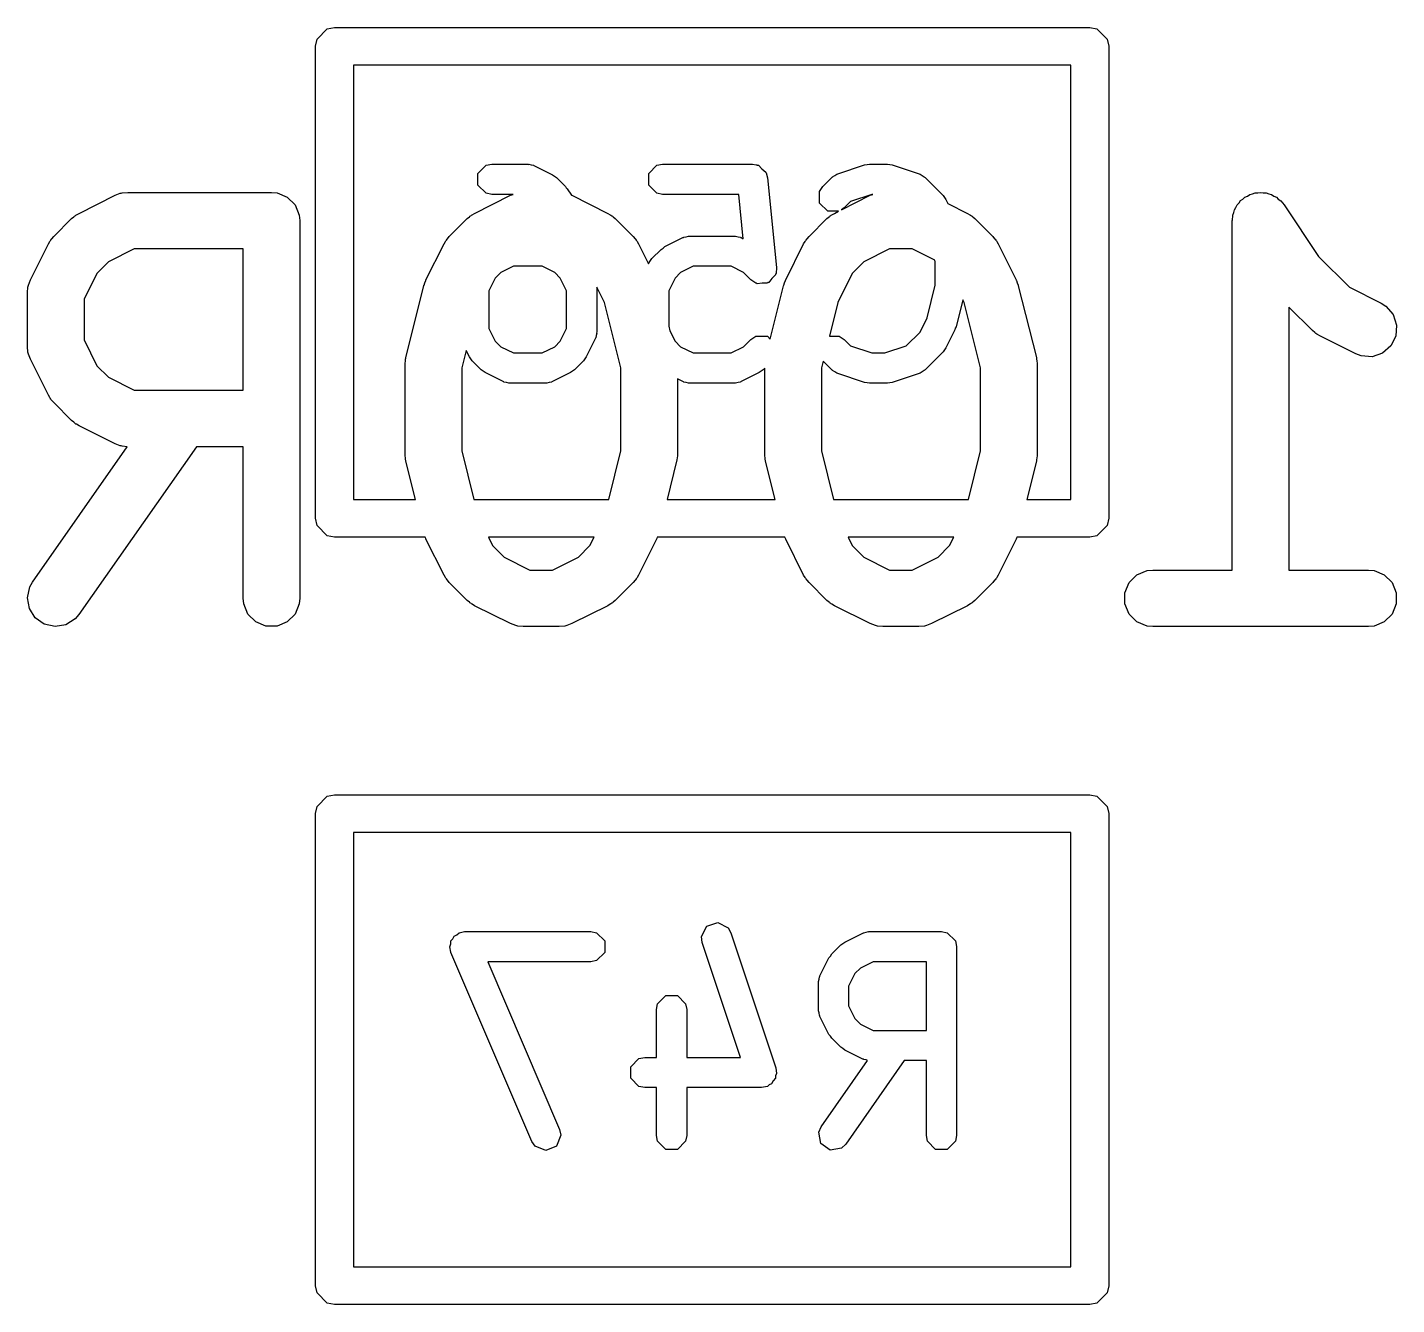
# Model space of a CAD drawing. Header units: inches. Extents: x -2.1 to 1.75, y 0.25 to 2.74.
# Drawn here: x -1.6393 to -1.4966, y 1.9913 to 2.1245 of the extents above; entities that cross this region are included whole.
import ezdxf

# ---------------------------------------------------------------- set-up
doc = ezdxf.new("R2010")
doc.units = ezdxf.units.IN
doc.header["$MEASUREMENT"] = 0
doc.layers.add('BLACK', color=250, linetype='CONTINUOUS')

msp = doc.modelspace()

# ---------------------------------------------------------------- linework, layer by layer
at = {"layer": 'BLACK', "linetype": 'CONTINUOUS'}
for p, q in [((-1.60914, 2.12327), (-1.60808, 2.12434)), ((-1.60808, 2.12434), (-1.60732, 2.12449)), ((-1.60732, 2.12449), (-1.52858, 2.12449)), ((-1.52858, 2.12449), (-1.52783, 2.12434)), ((-1.52783, 2.12434), (-1.52676, 2.12327)), ((-1.60929, 2.12252), (-1.60914, 2.12327)), ((-1.52676, 2.12327), (-1.52661, 2.12252)), ((-1.60929, 2.07331), (-1.60929, 2.12252)), ((-1.52661, 2.12252), (-1.52661, 2.07331)), ((-1.60535, 2.12055), (-1.60535, 2.07528)), ((-1.53055, 2.12055), (-1.60535, 2.12055)), ((-1.53055, 2.07528), (-1.53055, 2.12055)), ((-1.59237, 2.10926), (-1.59152, 2.11011)), ((-1.59152, 2.11011), (-1.59092, 2.11023)), ((-1.59092, 2.11023), (-1.58717, 2.11023)), ((-1.58717, 2.11023), (-1.58709, 2.11021)), ((-1.58709, 2.11021), (-1.58706, 2.11023)), ((-1.58706, 2.11023), (-1.58681, 2.11016)), ((-1.58681, 2.11016), (-1.58657, 2.11011)), ((-1.58657, 2.11011), (-1.58654, 2.11008)), ((-1.58654, 2.11008), (-1.58646, 2.11006)), ((-1.58646, 2.11006), (-1.58459, 2.10913)), ((-1.57456, 2.10926), (-1.57371, 2.11011)), ((-1.57371, 2.11011), (-1.57311, 2.11023)), ((-1.57311, 2.11023), (-1.56373, 2.11023)), ((-1.56373, 2.11023), (-1.56336, 2.11016)), ((-1.56336, 2.11016), (-1.56328, 2.11016)), ((-1.56328, 2.11016), (-1.56324, 2.11013)), ((-1.56324, 2.11013), (-1.56313, 2.11011)), ((-1.56313, 2.11011), (-1.56276, 2.10974)), ((-1.56276, 2.10974), (-1.56235, 2.1094)), ((-1.55486, 2.10921), (-1.55205, 2.11015)), ((-1.55205, 2.11015), (-1.5518, 2.11018)), ((-1.5518, 2.11018), (-1.55155, 2.11023)), ((-1.55155, 2.11023), (-1.54967, 2.11023)), ((-1.54967, 2.11023), (-1.54943, 2.11018)), ((-1.54943, 2.11018), (-1.54918, 2.11015)), ((-1.54918, 2.11015), (-1.54636, 2.10921)), ((-1.59237, 2.10805), (-1.59237, 2.10926)), ((-1.58459, 2.10913), (-1.58439, 2.10897)), ((-1.58439, 2.10897), (-1.58418, 2.10883)), ((-1.58418, 2.10883), (-1.58324, 2.10789)), ((-1.57456, 2.10805), (-1.57456, 2.10926)), ((-1.56235, 2.1094), (-1.56231, 2.10929)), ((-1.56231, 2.10929), (-1.56228, 2.10926)), ((-1.56228, 2.10926), (-1.56228, 2.10918)), ((-1.56228, 2.10918), (-1.56217, 2.10881)), ((-1.56217, 2.10881), (-1.56123, 2.09944)), ((-1.55641, 2.10789), (-1.55547, 2.10883)), ((-1.55547, 2.10883), (-1.55541, 2.10888)), ((-1.55541, 2.10888), (-1.55539, 2.10891)), ((-1.55539, 2.10891), (-1.55517, 2.10903)), ((-1.55517, 2.10903), (-1.55496, 2.10917)), ((-1.55496, 2.10917), (-1.55493, 2.10917)), ((-1.55493, 2.10917), (-1.55486, 2.10921)), ((-1.54636, 2.10921), (-1.5463, 2.10917)), ((-1.5463, 2.10917), (-1.54626, 2.10917)), ((-1.54626, 2.10917), (-1.54605, 2.10903)), ((-1.54605, 2.10903), (-1.54583, 2.10891)), ((-1.54583, 2.10891), (-1.54581, 2.10888)), ((-1.54581, 2.10888), (-1.54575, 2.10883)), ((-1.54575, 2.10883), (-1.54387, 2.10696)), ((-1.63395, 2.1051), (-1.6302, 2.10698)), ((-1.6302, 2.10698), (-1.62966, 2.10719)), ((-1.62966, 2.10719), (-1.62956, 2.10719)), ((-1.62956, 2.10719), (-1.62946, 2.10723)), ((-1.62946, 2.10723), (-1.62888, 2.10729)), ((-1.62888, 2.10729), (-1.61388, 2.10729)), ((-1.61388, 2.10729), (-1.61331, 2.10723)), ((-1.61331, 2.10723), (-1.61224, 2.10679)), ((-1.59271, 2.1051), (-1.58896, 2.10698)), ((-1.59152, 2.1072), (-1.59237, 2.10805)), ((-1.59092, 2.10708), (-1.59152, 2.1072)), ((-1.58869, 2.10708), (-1.59092, 2.10708)), ((-1.58896, 2.10698), (-1.58869, 2.10708)), ((-1.58324, 2.10789), (-1.58316, 2.10776)), ((-1.58316, 2.10776), (-1.58305, 2.10765)), ((-1.58305, 2.10765), (-1.58261, 2.10699)), ((-1.58261, 2.10699), (-1.58257, 2.10698)), ((-1.58257, 2.10698), (-1.57882, 2.1051)), ((-1.57371, 2.1072), (-1.57456, 2.10805)), ((-1.57311, 2.10708), (-1.57371, 2.1072)), ((-1.56516, 2.10708), (-1.57311, 2.10708)), ((-1.5647, 2.10246), (-1.56516, 2.10708)), ((-1.55675, 2.10738), (-1.55641, 2.10789)), ((-1.55675, 2.10618), (-1.55675, 2.10738)), ((-1.55448, 2.10547), (-1.55146, 2.10698)), ((-1.55129, 2.10708), (-1.55351, 2.10634)), ((-1.55146, 2.10698), (-1.5512, 2.10708)), ((-1.5512, 2.10708), (-1.55129, 2.10708)), ((-1.54387, 2.10696), (-1.54373, 2.10675)), ((-1.51241, 2.10679), (-1.51214, 2.1069)), ((-1.51214, 2.1069), (-1.5119, 2.10707)), ((-1.5119, 2.10707), (-1.51162, 2.10712)), ((-1.51162, 2.10712), (-1.51135, 2.10723)), ((-1.51135, 2.10723), (-1.51106, 2.10723)), ((-1.51106, 2.10723), (-1.51077, 2.10729)), ((-1.51077, 2.10729), (-1.51049, 2.10723)), ((-1.51049, 2.10723), (-1.5102, 2.10723)), ((-1.5102, 2.10723), (-1.50993, 2.10712)), ((-1.50993, 2.10712), (-1.50964, 2.10706)), ((-1.50964, 2.10706), (-1.5094, 2.1069)), ((-1.5094, 2.1069), (-1.50913, 2.10679)), ((-1.61224, 2.10679), (-1.61143, 2.10598)), ((-1.61143, 2.10598), (-1.61099, 2.10491)), ((-1.5559, 2.10533), (-1.55675, 2.10618)), ((-1.55418, 2.10567), (-1.55448, 2.10547)), ((-1.55351, 2.10634), (-1.55418, 2.10567)), ((-1.54373, 2.10675), (-1.54358, 2.10655)), ((-1.54358, 2.10655), (-1.54337, 2.10613)), ((-1.54337, 2.10613), (-1.54132, 2.1051)), ((-1.51356, 2.10518), (-1.5135, 2.10547)), ((-1.5135, 2.10547), (-1.51334, 2.10571)), ((-1.51334, 2.10571), (-1.51323, 2.10598)), ((-1.51323, 2.10598), (-1.51302, 2.10619)), ((-1.51302, 2.10619), (-1.51286, 2.10643)), ((-1.51286, 2.10643), (-1.51262, 2.10659)), ((-1.51262, 2.10659), (-1.51241, 2.10679)), ((-1.50913, 2.10679), (-1.50893, 2.10659)), ((-1.50893, 2.10659), (-1.50868, 2.10642)), ((-1.50868, 2.10642), (-1.50832, 2.10598)), ((-1.50832, 2.10598), (-1.50832, 2.10598)), ((-1.50832, 2.10598), (-1.50832, 2.10598)), ((-1.50832, 2.10598), (-1.50832, 2.10598)), ((-1.50832, 2.10598), (-1.50473, 2.10059)), ((-1.63659, 2.10268), (-1.63472, 2.10455)), ((-1.63472, 2.10455), (-1.63449, 2.10474)), ((-1.63449, 2.10474), (-1.63444, 2.1048)), ((-1.63444, 2.1048), (-1.63435, 2.10485)), ((-1.63435, 2.10485), (-1.63427, 2.10492)), ((-1.63427, 2.10492), (-1.6342, 2.10495)), ((-1.6342, 2.10495), (-1.63395, 2.1051)), ((-1.61099, 2.10491), (-1.61093, 2.10434)), ((-1.61093, 2.10434), (-1.61093, 2.06497)), ((-1.59535, 2.10268), (-1.59348, 2.10455)), ((-1.59348, 2.10455), (-1.59325, 2.10474)), ((-1.59325, 2.10474), (-1.5932, 2.1048)), ((-1.5932, 2.1048), (-1.59311, 2.10485)), ((-1.59311, 2.10485), (-1.59303, 2.10492)), ((-1.59303, 2.10492), (-1.59296, 2.10495)), ((-1.59296, 2.10495), (-1.59271, 2.1051)), ((-1.57882, 2.1051), (-1.57857, 2.10495)), ((-1.57857, 2.10495), (-1.5785, 2.10492)), ((-1.5785, 2.10492), (-1.57842, 2.10485)), ((-1.57842, 2.10485), (-1.57833, 2.1048)), ((-1.57833, 2.1048), (-1.57828, 2.10474)), ((-1.57828, 2.10474), (-1.57805, 2.10455)), ((-1.57805, 2.10455), (-1.57618, 2.10268)), ((-1.55785, 2.10268), (-1.55598, 2.10455)), ((-1.55598, 2.10455), (-1.55575, 2.10474)), ((-1.55477, 2.10533), (-1.5559, 2.10533)), ((-1.55575, 2.10474), (-1.5557, 2.1048)), ((-1.5557, 2.1048), (-1.55561, 2.10485)), ((-1.55561, 2.10485), (-1.55553, 2.10492)), ((-1.55553, 2.10492), (-1.55546, 2.10495)), ((-1.55546, 2.10495), (-1.55521, 2.1051)), ((-1.55521, 2.1051), (-1.55477, 2.10533)), ((-1.54132, 2.1051), (-1.54107, 2.10495)), ((-1.54107, 2.10495), (-1.541, 2.10492)), ((-1.541, 2.10492), (-1.54092, 2.10485)), ((-1.54092, 2.10485), (-1.54083, 2.1048)), ((-1.54083, 2.1048), (-1.54078, 2.10474)), ((-1.54078, 2.10474), (-1.54056, 2.10455)), ((-1.54056, 2.10455), (-1.53868, 2.10268)), ((-1.51373, 2.06792), (-1.51373, 2.10434)), ((-1.51373, 2.10434), (-1.51372, 2.10434)), ((-1.51372, 2.10434), (-1.51373, 2.10434)), ((-1.51373, 2.10434), (-1.51372, 2.10434)), ((-1.51372, 2.10434), (-1.51367, 2.10491)), ((-1.51367, 2.10491), (-1.51356, 2.10518)), ((-1.63678, 2.10245), (-1.63659, 2.10268)), ((-1.59554, 2.10245), (-1.59535, 2.10268)), ((-1.57618, 2.10268), (-1.57599, 2.10245)), ((-1.57288, 2.10163), (-1.571, 2.10257)), ((-1.571, 2.10257), (-1.57092, 2.10259)), ((-1.57092, 2.10259), (-1.5709, 2.10261)), ((-1.5709, 2.10261), (-1.57065, 2.10266)), ((-1.57065, 2.10266), (-1.57041, 2.10273)), ((-1.57041, 2.10273), (-1.57037, 2.10272)), ((-1.57037, 2.10272), (-1.5703, 2.10273)), ((-1.5703, 2.10273), (-1.56561, 2.10273)), ((-1.56561, 2.10273), (-1.56553, 2.10272)), ((-1.56553, 2.10272), (-1.5655, 2.10273)), ((-1.5655, 2.10273), (-1.56525, 2.10266)), ((-1.56525, 2.10266), (-1.56501, 2.10261)), ((-1.56501, 2.10261), (-1.56498, 2.10259)), ((-1.56498, 2.10259), (-1.56491, 2.10257)), ((-1.56491, 2.10257), (-1.5647, 2.10246)), ((-1.55804, 2.10245), (-1.55785, 2.10268)), ((-1.53868, 2.10268), (-1.5385, 2.10245)), ((-1.63902, 2.09816), (-1.63715, 2.10191)), ((-1.63715, 2.10191), (-1.63699, 2.10216)), ((-1.63699, 2.10216), (-1.63696, 2.10223)), ((-1.63696, 2.10223), (-1.6369, 2.10231)), ((-1.6369, 2.10231), (-1.63684, 2.1024)), ((-1.63684, 2.1024), (-1.63678, 2.10245)), ((-1.62819, 2.10139), (-1.63088, 2.10004)), ((-1.61684, 2.10139), (-1.62819, 2.10139)), ((-1.61684, 2.08667), (-1.61684, 2.10139)), ((-1.59778, 2.09816), (-1.5959, 2.10191)), ((-1.5959, 2.10191), (-1.59575, 2.10216)), ((-1.59575, 2.10216), (-1.59572, 2.10223)), ((-1.59572, 2.10223), (-1.59565, 2.10231)), ((-1.59565, 2.10231), (-1.59559, 2.1024)), ((-1.59559, 2.1024), (-1.59554, 2.10245)), ((-1.57599, 2.10245), (-1.57593, 2.1024)), ((-1.57593, 2.1024), (-1.57588, 2.10231)), ((-1.57588, 2.10231), (-1.57581, 2.10223)), ((-1.57581, 2.10223), (-1.57578, 2.10216)), ((-1.57578, 2.10216), (-1.57562, 2.10191)), ((-1.57562, 2.10191), (-1.57459, 2.09984)), ((-1.57422, 2.1004), (-1.57328, 2.10133)), ((-1.57328, 2.10133), (-1.57307, 2.10147)), ((-1.57307, 2.10147), (-1.57288, 2.10163)), ((-1.56028, 2.09816), (-1.55841, 2.10191)), ((-1.55841, 2.10191), (-1.55825, 2.10216)), ((-1.55825, 2.10216), (-1.55822, 2.10223)), ((-1.55822, 2.10223), (-1.55816, 2.10231)), ((-1.55816, 2.10231), (-1.5581, 2.1024)), ((-1.5581, 2.1024), (-1.55804, 2.10245)), ((-1.54945, 2.10139), (-1.55214, 2.10004)), ((-1.54709, 2.10139), (-1.54945, 2.10139)), ((-1.54473, 2.10021), (-1.54709, 2.10139)), ((-1.5385, 2.10245), (-1.53844, 2.1024)), ((-1.53844, 2.1024), (-1.53838, 2.10231)), ((-1.53838, 2.10231), (-1.53831, 2.10223)), ((-1.53831, 2.10223), (-1.53828, 2.10216)), ((-1.53828, 2.10216), (-1.53813, 2.10191)), ((-1.53813, 2.10191), (-1.53625, 2.09816)), ((-1.63088, 2.10004), (-1.63208, 2.09884)), ((-1.57459, 2.09984), (-1.57452, 2.09999)), ((-1.57452, 2.09999), (-1.57436, 2.10019)), ((-1.57436, 2.10019), (-1.57422, 2.1004)), ((-1.55214, 2.10004), (-1.55334, 2.09884)), ((-1.54469, 2.10003), (-1.54473, 2.10021)), ((-1.54469, 2.0976), (-1.54469, 2.10003)), ((-1.50473, 2.10059), (-1.50152, 2.09739)), ((-1.63208, 2.09884), (-1.63343, 2.09614)), ((-1.59056, 2.09835), (-1.59122, 2.09704)), ((-1.58999, 2.09892), (-1.59056, 2.09835)), ((-1.58867, 2.09958), (-1.58999, 2.09892)), ((-1.58567, 2.09958), (-1.58867, 2.09958)), ((-1.58435, 2.09892), (-1.58567, 2.09958)), ((-1.58378, 2.09835), (-1.58435, 2.09892)), ((-1.58312, 2.09704), (-1.58378, 2.09835)), ((-1.57181, 2.09835), (-1.57247, 2.09704)), ((-1.57124, 2.09892), (-1.57181, 2.09835)), ((-1.56992, 2.09958), (-1.57124, 2.09892)), ((-1.56598, 2.09958), (-1.56992, 2.09958)), ((-1.56467, 2.09892), (-1.56598, 2.09958)), ((-1.56391, 2.09817), (-1.56467, 2.09892)), ((-1.56172, 2.0983), (-1.56205, 2.09789)), ((-1.56134, 2.09868), (-1.56172, 2.0983)), ((-1.56129, 2.09883), (-1.56134, 2.09876)), ((-1.56134, 2.09876), (-1.56134, 2.09868)), ((-1.56123, 2.09944), (-1.56129, 2.09883)), ((-1.55334, 2.09884), (-1.55486, 2.09581)), ((-1.63933, 2.09684), (-1.63928, 2.09741)), ((-1.63928, 2.09741), (-1.63924, 2.09751)), ((-1.63924, 2.09751), (-1.63923, 2.09762)), ((-1.63923, 2.09762), (-1.63902, 2.09816)), ((-1.59988, 2.09006), (-1.598, 2.09755)), ((-1.598, 2.09755), (-1.59799, 2.0976)), ((-1.59799, 2.0976), (-1.59798, 2.09762)), ((-1.59798, 2.09762), (-1.59789, 2.09786)), ((-1.59789, 2.09786), (-1.59781, 2.0981)), ((-1.59781, 2.0981), (-1.59779, 2.09812)), ((-1.59779, 2.09812), (-1.59778, 2.09816)), ((-1.59122, 2.09704), (-1.59122, 2.09309)), ((-1.58312, 2.09309), (-1.58312, 2.09704)), ((-1.57918, 2.09581), (-1.57997, 2.0974)), ((-1.57997, 2.0974), (-1.57997, 2.09272)), ((-1.57247, 2.09704), (-1.57247, 2.09334)), ((-1.5634, 2.09783), (-1.56391, 2.09817)), ((-1.56332, 2.09783), (-1.5634, 2.09783)), ((-1.56325, 2.09777), (-1.56332, 2.09783)), ((-1.56272, 2.09783), (-1.56325, 2.09777)), ((-1.56219, 2.09783), (-1.56272, 2.09783)), ((-1.56214, 2.09789), (-1.56219, 2.09783)), ((-1.56205, 2.09789), (-1.56214, 2.09789)), ((-1.56189, 2.092), (-1.56051, 2.09755)), ((-1.56051, 2.09755), (-1.56049, 2.0976)), ((-1.56049, 2.09762), (-1.5604, 2.09786)), ((-1.56049, 2.0976), (-1.56049, 2.09762)), ((-1.5604, 2.09786), (-1.56031, 2.0981)), ((-1.56031, 2.0981), (-1.5603, 2.09812)), ((-1.5603, 2.09812), (-1.56028, 2.09816)), ((-1.54554, 2.09421), (-1.54469, 2.0976)), ((-1.53625, 2.09816), (-1.53624, 2.09812)), ((-1.53624, 2.09812), (-1.53622, 2.0981)), ((-1.53622, 2.0981), (-1.53614, 2.09786)), ((-1.53614, 2.09786), (-1.53605, 2.09762)), ((-1.53605, 2.09762), (-1.53604, 2.0976)), ((-1.53604, 2.0976), (-1.53603, 2.09755)), ((-1.53603, 2.09755), (-1.53415, 2.09006)), ((-1.50152, 2.09739), (-1.4982, 2.09573)), ((-1.63933, 2.09121), (-1.63933, 2.09684)), ((-1.63343, 2.09614), (-1.63343, 2.09191)), ((-1.57747, 2.08898), (-1.57918, 2.09581)), ((-1.55486, 2.09581), (-1.55573, 2.0923)), ((-1.54182, 2.09609), (-1.54252, 2.09328)), ((-1.54168, 2.09581), (-1.54182, 2.09609)), ((-1.53997, 2.08898), (-1.54168, 2.09581)), ((-1.4982, 2.09573), (-1.49771, 2.09542)), ((-1.54628, 2.09272), (-1.54554, 2.09421)), ((-1.50536, 2.09288), (-1.50782, 2.09533)), ((-1.50782, 2.09533), (-1.50782, 2.06792)), ((-1.49771, 2.09542), (-1.49696, 2.09455)), ((-1.49696, 2.09455), (-1.49659, 2.09346)), ((-1.59122, 2.09309), (-1.59056, 2.09178)), ((-1.58378, 2.09178), (-1.58312, 2.09309)), ((-1.57997, 2.09261), (-1.58004, 2.09236)), ((-1.57997, 2.09272), (-1.57999, 2.09264)), ((-1.57999, 2.09264), (-1.57997, 2.09261)), ((-1.57247, 2.09334), (-1.57235, 2.09284)), ((-1.57235, 2.09284), (-1.57181, 2.09178)), ((-1.54771, 2.09128), (-1.54628, 2.09272)), ((-1.54264, 2.09295), (-1.54358, 2.09108)), ((-1.5426, 2.09312), (-1.54264, 2.09295)), ((-1.54252, 2.09328), (-1.5426, 2.09312)), ((-1.50513, 2.09269), (-1.50536, 2.09288)), ((-1.50508, 2.09263), (-1.50513, 2.09269)), ((-1.505, 2.09258), (-1.50508, 2.09263)), ((-1.50491, 2.09251), (-1.505, 2.09258)), ((-1.49659, 2.09346), (-1.49668, 2.09231)), ((-1.63928, 2.09064), (-1.63933, 2.09121)), ((-1.63343, 2.09191), (-1.63208, 2.08921)), ((-1.59056, 2.09178), (-1.58999, 2.0912)), ((-1.58999, 2.0912), (-1.58867, 2.09055)), ((-1.58567, 2.09055), (-1.58435, 2.0912)), ((-1.58435, 2.0912), (-1.58378, 2.09178)), ((-1.58014, 2.09202), (-1.58107, 2.09014)), ((-1.58012, 2.09209), (-1.58014, 2.09202)), ((-1.58009, 2.09212), (-1.58012, 2.09209)), ((-1.58004, 2.09236), (-1.58009, 2.09212)), ((-1.57181, 2.09178), (-1.57124, 2.0912)), ((-1.57124, 2.0912), (-1.56992, 2.09055)), ((-1.56598, 2.09055), (-1.56467, 2.0912)), ((-1.56467, 2.0912), (-1.56391, 2.09196)), ((-1.56391, 2.09196), (-1.5634, 2.0923)), ((-1.5634, 2.0923), (-1.56219, 2.0923)), ((-1.56219, 2.0923), (-1.56189, 2.092)), ((-1.55573, 2.0923), (-1.5547, 2.0923)), ((-1.5547, 2.0923), (-1.55418, 2.09196)), ((-1.55418, 2.09196), (-1.55351, 2.09128)), ((-1.55351, 2.09128), (-1.55129, 2.09055)), ((-1.54993, 2.09055), (-1.54771, 2.09128)), ((-1.50484, 2.09248), (-1.50491, 2.09251)), ((-1.50459, 2.09232), (-1.50484, 2.09248)), ((-1.50084, 2.09045), (-1.50459, 2.09232)), ((-1.49719, 2.09128), (-1.49806, 2.09052)), ((-1.49668, 2.09231), (-1.49719, 2.09128)), ((-1.63924, 2.09054), (-1.63928, 2.09064)), ((-1.63923, 2.09043), (-1.63924, 2.09054)), ((-1.63902, 2.08989), (-1.63923, 2.09043)), ((-1.63715, 2.08614), (-1.63902, 2.08989)), ((-1.59993, 2.0897), (-1.59991, 2.08992)), ((-1.59991, 2.08992), (-1.59989, 2.08996)), ((-1.59989, 2.08996), (-1.59988, 2.09006)), ((-1.5936, 2.09081), (-1.59406, 2.08898)), ((-1.59326, 2.09014), (-1.5936, 2.09081)), ((-1.59311, 2.08994), (-1.59326, 2.09014)), ((-1.59297, 2.08973), (-1.59311, 2.08994)), ((-1.59203, 2.08879), (-1.59297, 2.08973)), ((-1.58867, 2.09055), (-1.58567, 2.09055)), ((-1.58137, 2.08973), (-1.58231, 2.08879)), ((-1.58123, 2.08994), (-1.58137, 2.08973)), ((-1.58107, 2.09014), (-1.58123, 2.08994)), ((-1.56992, 2.09055), (-1.56598, 2.09055)), ((-1.55129, 2.09055), (-1.54993, 2.09055)), ((-1.54387, 2.09067), (-1.54575, 2.08879)), ((-1.54373, 2.09088), (-1.54387, 2.09067)), ((-1.54358, 2.09108), (-1.54373, 2.09088)), ((-1.53415, 2.09006), (-1.53414, 2.08996)), ((-1.53414, 2.08996), (-1.53412, 2.08992)), ((-1.53412, 2.08992), (-1.5341, 2.0897)), ((-1.5003, 2.09024), (-1.50084, 2.09045)), ((-1.49915, 2.09016), (-1.5003, 2.09024)), ((-1.49806, 2.09052), (-1.49915, 2.09016)), ((-1.63208, 2.08921), (-1.63088, 2.08802)), ((-1.59996, 2.08948), (-1.59993, 2.0897)), ((-1.59995, 2.08944), (-1.59996, 2.08948)), ((-1.59996, 2.08934), (-1.59995, 2.08944)), ((-1.59996, 2.07997), (-1.59996, 2.08934)), ((-1.59406, 2.08898), (-1.59406, 2.08033)), ((-1.59182, 2.08865), (-1.59203, 2.08879)), ((-1.59162, 2.0885), (-1.59182, 2.08865)), ((-1.58975, 2.08756), (-1.59162, 2.0885)), ((-1.58272, 2.0885), (-1.58459, 2.08756)), ((-1.58252, 2.08865), (-1.58272, 2.0885)), ((-1.58231, 2.08879), (-1.58252, 2.08865)), ((-1.57747, 2.08033), (-1.57747, 2.08898)), ((-1.56303, 2.0885), (-1.56491, 2.08756)), ((-1.56283, 2.08865), (-1.56303, 2.0885)), ((-1.56262, 2.08879), (-1.56283, 2.08865)), ((-1.56247, 2.08895), (-1.56262, 2.08879)), ((-1.56247, 2.07997), (-1.56247, 2.08895)), ((-1.55638, 2.0897), (-1.55656, 2.08898)), ((-1.55656, 2.08898), (-1.55656, 2.08033)), ((-1.55547, 2.08879), (-1.55638, 2.0897)), ((-1.55541, 2.08875), (-1.55547, 2.08879)), ((-1.55539, 2.08872), (-1.55541, 2.08875)), ((-1.55517, 2.08859), (-1.55539, 2.08872)), ((-1.55496, 2.08845), (-1.55517, 2.08859)), ((-1.55493, 2.08845), (-1.55496, 2.08845)), ((-1.55486, 2.08841), (-1.55493, 2.08845)), ((-1.55205, 2.08748), (-1.55486, 2.08841)), ((-1.54636, 2.08841), (-1.54918, 2.08748)), ((-1.5463, 2.08845), (-1.54636, 2.08841)), ((-1.54626, 2.08845), (-1.5463, 2.08845)), ((-1.54605, 2.08859), (-1.54626, 2.08845)), ((-1.54583, 2.08872), (-1.54605, 2.08859)), ((-1.54581, 2.08875), (-1.54583, 2.08872)), ((-1.54575, 2.08879), (-1.54581, 2.08875)), ((-1.53997, 2.08033), (-1.53997, 2.08898)), ((-1.5341, 2.0897), (-1.53407, 2.08948)), ((-1.53407, 2.08948), (-1.53408, 2.08944)), ((-1.53408, 2.08944), (-1.53407, 2.08934)), ((-1.53407, 2.08934), (-1.53407, 2.07997)), ((-1.63088, 2.08802), (-1.62819, 2.08667)), ((-1.58967, 2.08754), (-1.58975, 2.08756)), ((-1.58965, 2.08752), (-1.58967, 2.08754)), ((-1.5894, 2.08747), (-1.58965, 2.08752)), ((-1.58916, 2.0874), (-1.5894, 2.08747)), ((-1.58912, 2.08741), (-1.58916, 2.0874)), ((-1.58904, 2.0874), (-1.58912, 2.08741)), ((-1.58529, 2.0874), (-1.58904, 2.0874)), ((-1.58522, 2.08741), (-1.58529, 2.0874)), ((-1.58518, 2.0874), (-1.58522, 2.08741)), ((-1.58494, 2.08747), (-1.58518, 2.0874)), ((-1.58469, 2.08752), (-1.58494, 2.08747)), ((-1.58467, 2.08754), (-1.58469, 2.08752)), ((-1.58459, 2.08756), (-1.58467, 2.08754)), ((-1.571, 2.08756), (-1.57156, 2.08784)), ((-1.57156, 2.08784), (-1.57156, 2.07997)), ((-1.57092, 2.08754), (-1.571, 2.08756)), ((-1.5709, 2.08752), (-1.57092, 2.08754)), ((-1.57065, 2.08747), (-1.5709, 2.08752)), ((-1.57041, 2.0874), (-1.57065, 2.08747)), ((-1.57037, 2.08741), (-1.57041, 2.0874)), ((-1.5703, 2.0874), (-1.57037, 2.08741)), ((-1.56561, 2.0874), (-1.5703, 2.0874)), ((-1.56553, 2.08741), (-1.56561, 2.0874)), ((-1.5655, 2.0874), (-1.56553, 2.08741)), ((-1.56525, 2.08747), (-1.5655, 2.0874)), ((-1.56501, 2.08752), (-1.56525, 2.08747)), ((-1.56498, 2.08754), (-1.56501, 2.08752)), ((-1.56491, 2.08756), (-1.56498, 2.08754)), ((-1.5518, 2.08744), (-1.55205, 2.08748)), ((-1.55155, 2.0874), (-1.5518, 2.08744)), ((-1.54967, 2.0874), (-1.55155, 2.0874)), ((-1.54943, 2.08744), (-1.54967, 2.0874)), ((-1.54918, 2.08748), (-1.54943, 2.08744)), ((-1.63699, 2.0859), (-1.63715, 2.08614)), ((-1.63696, 2.08582), (-1.63699, 2.0859)), ((-1.6369, 2.08574), (-1.63696, 2.08582)), ((-1.63684, 2.08565), (-1.6369, 2.08574)), ((-1.63678, 2.0856), (-1.63684, 2.08565)), ((-1.63659, 2.08538), (-1.63678, 2.0856)), ((-1.62819, 2.08667), (-1.61684, 2.08667)), ((-1.63472, 2.0835), (-1.63659, 2.08538)), ((-1.63449, 2.08332), (-1.63472, 2.0835)), ((-1.63444, 2.08326), (-1.63449, 2.08332)), ((-1.63435, 2.0832), (-1.63444, 2.08326)), ((-1.63427, 2.08314), (-1.63435, 2.0832)), ((-1.6342, 2.08311), (-1.63427, 2.08314)), ((-1.63395, 2.08295), (-1.6342, 2.08311)), ((-1.6302, 2.08107), (-1.63395, 2.08295)), ((-1.6388, 2.06666), (-1.62893, 2.08077)), ((-1.62172, 2.08076), (-1.63396, 2.06327)), ((-1.62966, 2.08087), (-1.6302, 2.08107)), ((-1.62956, 2.08086), (-1.62966, 2.08087)), ((-1.62946, 2.08082), (-1.62956, 2.08086)), ((-1.62893, 2.08077), (-1.62946, 2.08082)), ((-1.61684, 2.08076), (-1.62172, 2.08076)), ((-1.61684, 2.06497), (-1.61684, 2.08076)), ((-1.59995, 2.07987), (-1.59996, 2.07997)), ((-1.59996, 2.07982), (-1.59995, 2.07987)), ((-1.59993, 2.07961), (-1.59996, 2.07982)), ((-1.59406, 2.08033), (-1.5928, 2.07528)), ((-1.57873, 2.07528), (-1.57747, 2.08033)), ((-1.57157, 2.07982), (-1.5716, 2.07961)), ((-1.57156, 2.07997), (-1.57157, 2.07987)), ((-1.57157, 2.07987), (-1.57157, 2.07982)), ((-1.56246, 2.07987), (-1.56247, 2.07997)), ((-1.56247, 2.07982), (-1.56246, 2.07987)), ((-1.56243, 2.07961), (-1.56247, 2.07982)), ((-1.55656, 2.08033), (-1.5553, 2.07528)), ((-1.54124, 2.07528), (-1.53997, 2.08033)), ((-1.53407, 2.07982), (-1.5341, 2.07961)), ((-1.53407, 2.07997), (-1.53408, 2.07987)), ((-1.53408, 2.07987), (-1.53407, 2.07982)), ((-1.59991, 2.07939), (-1.59993, 2.07961)), ((-1.59989, 2.07935), (-1.59991, 2.07939)), ((-1.59988, 2.07925), (-1.59989, 2.07935)), ((-1.59888, 2.07528), (-1.59988, 2.07925)), ((-1.57165, 2.07925), (-1.57264, 2.07528)), ((-1.57164, 2.07935), (-1.57165, 2.07925)), ((-1.57162, 2.07939), (-1.57164, 2.07935)), ((-1.5716, 2.07961), (-1.57162, 2.07939)), ((-1.56241, 2.07939), (-1.56243, 2.07961)), ((-1.5624, 2.07935), (-1.56241, 2.07939)), ((-1.56238, 2.07925), (-1.5624, 2.07935)), ((-1.56139, 2.07528), (-1.56238, 2.07925)), ((-1.53415, 2.07925), (-1.53515, 2.07528)), ((-1.53414, 2.07935), (-1.53415, 2.07925)), ((-1.53412, 2.07939), (-1.53414, 2.07935)), ((-1.5341, 2.07961), (-1.53412, 2.07939)), ((-1.60535, 2.07528), (-1.59888, 2.07528)), ((-1.5928, 2.07528), (-1.57873, 2.07528)), ((-1.57264, 2.07528), (-1.56139, 2.07528)), ((-1.5553, 2.07528), (-1.54124, 2.07528)), ((-1.53515, 2.07528), (-1.53055, 2.07528)), ((-1.60914, 2.07255), (-1.60929, 2.07331)), ((-1.52661, 2.07331), (-1.52676, 2.07255)), ((-1.60808, 2.07149), (-1.60914, 2.07255)), ((-1.60732, 2.07134), (-1.60808, 2.07149)), ((-1.59785, 2.07134), (-1.60732, 2.07134)), ((-1.59781, 2.07121), (-1.59785, 2.07134)), ((-1.59779, 2.07119), (-1.59781, 2.07121)), ((-1.59778, 2.07115), (-1.59779, 2.07119)), ((-1.59127, 2.07134), (-1.59084, 2.07047)), ((-1.58025, 2.07134), (-1.59127, 2.07134)), ((-1.58069, 2.07047), (-1.58025, 2.07134)), ((-1.57373, 2.07119), (-1.57375, 2.07115)), ((-1.57372, 2.07121), (-1.57373, 2.07119)), ((-1.57367, 2.07134), (-1.57372, 2.07121)), ((-1.56036, 2.07134), (-1.57367, 2.07134)), ((-1.56031, 2.07121), (-1.56036, 2.07134)), ((-1.5603, 2.07119), (-1.56031, 2.07121)), ((-1.56028, 2.07115), (-1.5603, 2.07119)), ((-1.55378, 2.07134), (-1.55334, 2.07047)), ((-1.54276, 2.07134), (-1.55378, 2.07134)), ((-1.5432, 2.07047), (-1.54276, 2.07134)), ((-1.53624, 2.07119), (-1.53625, 2.07115)), ((-1.53622, 2.07121), (-1.53624, 2.07119)), ((-1.53618, 2.07134), (-1.53622, 2.07121)), ((-1.52858, 2.07134), (-1.53618, 2.07134)), ((-1.52783, 2.07149), (-1.52858, 2.07134)), ((-1.52676, 2.07255), (-1.52783, 2.07149)), ((-1.5959, 2.0674), (-1.59778, 2.07115)), ((-1.59084, 2.07047), (-1.58964, 2.06927)), ((-1.58189, 2.06927), (-1.58069, 2.07047)), ((-1.57375, 2.07115), (-1.57562, 2.0674)), ((-1.55841, 2.0674), (-1.56028, 2.07115)), ((-1.55334, 2.07047), (-1.55214, 2.06927)), ((-1.54439, 2.06927), (-1.5432, 2.07047)), ((-1.53625, 2.07115), (-1.53813, 2.0674)), ((-1.58964, 2.06927), (-1.58694, 2.06792)), ((-1.58459, 2.06792), (-1.58189, 2.06927)), ((-1.55214, 2.06927), (-1.54945, 2.06792)), ((-1.54709, 2.06792), (-1.54439, 2.06927)), ((-1.59575, 2.06715), (-1.5959, 2.0674)), ((-1.59572, 2.06708), (-1.59575, 2.06715)), ((-1.59565, 2.067), (-1.59572, 2.06708)), ((-1.59559, 2.06691), (-1.59565, 2.067)), ((-1.59554, 2.06686), (-1.59559, 2.06691)), ((-1.58694, 2.06792), (-1.58459, 2.06792)), ((-1.57593, 2.06691), (-1.57599, 2.06686)), ((-1.57588, 2.067), (-1.57593, 2.06691)), ((-1.57581, 2.06708), (-1.57588, 2.067)), ((-1.57578, 2.06715), (-1.57581, 2.06708)), ((-1.57562, 2.0674), (-1.57578, 2.06715)), ((-1.55825, 2.06715), (-1.55841, 2.0674)), ((-1.55822, 2.06708), (-1.55825, 2.06715)), ((-1.55816, 2.067), (-1.55822, 2.06708)), ((-1.5581, 2.06691), (-1.55816, 2.067)), ((-1.55804, 2.06686), (-1.5581, 2.06691)), ((-1.54945, 2.06792), (-1.54709, 2.06792)), ((-1.53844, 2.06691), (-1.5385, 2.06686)), ((-1.53838, 2.067), (-1.53844, 2.06691)), ((-1.53831, 2.06708), (-1.53838, 2.067)), ((-1.53828, 2.06715), (-1.53831, 2.06708)), ((-1.53813, 2.0674), (-1.53828, 2.06715)), ((-1.52448, 2.06661), (-1.52366, 2.06742)), ((-1.52366, 2.06742), (-1.5226, 2.06786)), ((-1.5226, 2.06786), (-1.52202, 2.06792)), ((-1.52202, 2.06792), (-1.51373, 2.06792)), ((-1.50782, 2.06792), (-1.49952, 2.06792)), ((-1.49952, 2.06792), (-1.49895, 2.06786)), ((-1.49895, 2.06786), (-1.49788, 2.06742)), ((-1.49788, 2.06742), (-1.49707, 2.06661)), ((-1.63933, 2.06503), (-1.63908, 2.06616)), ((-1.63908, 2.06616), (-1.6388, 2.06666)), ((-1.59535, 2.06663), (-1.59554, 2.06686)), ((-1.59348, 2.06475), (-1.59535, 2.06663)), ((-1.57618, 2.06663), (-1.57805, 2.06475)), ((-1.57599, 2.06686), (-1.57618, 2.06663)), ((-1.55785, 2.06663), (-1.55804, 2.06686)), ((-1.55598, 2.06475), (-1.55785, 2.06663)), ((-1.53868, 2.06663), (-1.54056, 2.06475)), ((-1.5385, 2.06686), (-1.53868, 2.06663)), ((-1.52492, 2.06554), (-1.52448, 2.06661)), ((-1.52492, 2.06439), (-1.52492, 2.06554)), ((-1.49707, 2.06661), (-1.49663, 2.06554)), ((-1.49663, 2.06554), (-1.49663, 2.06439)), ((-1.63913, 2.0639), (-1.63933, 2.06503)), ((-1.61678, 2.06439), (-1.61684, 2.06497)), ((-1.61634, 2.06333), (-1.61678, 2.06439)), ((-1.61099, 2.06439), (-1.61143, 2.06333)), ((-1.61093, 2.06497), (-1.61099, 2.06439)), ((-1.59325, 2.06457), (-1.59348, 2.06475)), ((-1.5932, 2.06451), (-1.59325, 2.06457)), ((-1.59311, 2.06445), (-1.5932, 2.06451)), ((-1.59303, 2.06439), (-1.59311, 2.06445)), ((-1.59296, 2.06436), (-1.59303, 2.06439)), ((-1.59271, 2.0642), (-1.59296, 2.06436)), ((-1.58896, 2.06233), (-1.59271, 2.0642)), ((-1.57882, 2.0642), (-1.58257, 2.06233)), ((-1.57857, 2.06436), (-1.57882, 2.0642)), ((-1.5785, 2.06439), (-1.57857, 2.06436)), ((-1.57842, 2.06445), (-1.5785, 2.06439)), ((-1.57833, 2.06451), (-1.57842, 2.06445)), ((-1.57828, 2.06457), (-1.57833, 2.06451)), ((-1.57805, 2.06475), (-1.57828, 2.06457)), ((-1.55575, 2.06457), (-1.55598, 2.06475)), ((-1.5557, 2.06451), (-1.55575, 2.06457)), ((-1.55561, 2.06445), (-1.5557, 2.06451)), ((-1.55553, 2.06439), (-1.55561, 2.06445)), ((-1.55546, 2.06436), (-1.55553, 2.06439)), ((-1.55521, 2.0642), (-1.55546, 2.06436)), ((-1.55146, 2.06233), (-1.55521, 2.0642)), ((-1.54132, 2.0642), (-1.54507, 2.06233)), ((-1.54107, 2.06436), (-1.54132, 2.0642)), ((-1.541, 2.06439), (-1.54107, 2.06436)), ((-1.54092, 2.06445), (-1.541, 2.06439)), ((-1.54083, 2.06451), (-1.54092, 2.06445)), ((-1.54078, 2.06457), (-1.54083, 2.06451)), ((-1.54056, 2.06475), (-1.54078, 2.06457)), ((-1.52448, 2.06333), (-1.52492, 2.06439)), ((-1.49663, 2.06439), (-1.49707, 2.06333)), ((-1.63851, 2.06293), (-1.63913, 2.0639)), ((-1.63757, 2.06226), (-1.63851, 2.06293)), ((-1.63434, 2.06284), (-1.63531, 2.06222)), ((-1.63396, 2.06327), (-1.63434, 2.06284)), ((-1.61553, 2.06251), (-1.61634, 2.06333)), ((-1.61143, 2.06333), (-1.61224, 2.06251)), ((-1.52366, 2.06251), (-1.52448, 2.06333)), ((-1.49707, 2.06333), (-1.49788, 2.06251)), ((-1.63645, 2.06202), (-1.63757, 2.06226)), ((-1.63531, 2.06222), (-1.63645, 2.06202)), ((-1.61446, 2.06207), (-1.61553, 2.06251)), ((-1.61331, 2.06207), (-1.61446, 2.06207)), ((-1.61224, 2.06251), (-1.61331, 2.06207)), ((-1.58842, 2.06212), (-1.58896, 2.06233)), ((-1.58831, 2.06211), (-1.58842, 2.06212)), ((-1.58821, 2.06207), (-1.58831, 2.06211)), ((-1.58764, 2.06202), (-1.58821, 2.06207)), ((-1.58389, 2.06202), (-1.58764, 2.06202)), ((-1.58331, 2.06207), (-1.58389, 2.06202)), ((-1.58321, 2.06211), (-1.58331, 2.06207)), ((-1.58311, 2.06212), (-1.58321, 2.06211)), ((-1.58257, 2.06233), (-1.58311, 2.06212)), ((-1.55092, 2.06212), (-1.55146, 2.06233)), ((-1.55082, 2.06211), (-1.55092, 2.06212)), ((-1.55072, 2.06207), (-1.55082, 2.06211)), ((-1.55014, 2.06202), (-1.55072, 2.06207)), ((-1.54639, 2.06202), (-1.55014, 2.06202)), ((-1.54582, 2.06207), (-1.54639, 2.06202)), ((-1.54572, 2.06211), (-1.54582, 2.06207)), ((-1.54561, 2.06212), (-1.54572, 2.06211)), ((-1.54507, 2.06233), (-1.54561, 2.06212)), ((-1.5226, 2.06207), (-1.52366, 2.06251)), ((-1.52202, 2.06202), (-1.5226, 2.06207)), ((-1.49952, 2.06202), (-1.52202, 2.06202)), ((-1.49895, 2.06207), (-1.49952, 2.06202)), ((-1.49788, 2.06251), (-1.49895, 2.06207)), ((-1.60914, 2.04327), (-1.60808, 2.04434)), ((-1.60808, 2.04434), (-1.60732, 2.04449)), ((-1.60732, 2.04449), (-1.52858, 2.04449)), ((-1.52858, 2.04449), (-1.52783, 2.04434)), ((-1.52783, 2.04434), (-1.52676, 2.04327)), ((-1.60929, 2.04252), (-1.60914, 2.04327)), ((-1.52676, 2.04327), (-1.52661, 2.04252)), ((-1.60929, 1.99331), (-1.60929, 2.04252)), ((-1.52661, 2.04252), (-1.52661, 1.99331)), ((-1.60535, 2.04055), (-1.60535, 1.99528)), ((-1.53055, 2.04055), (-1.60535, 2.04055)), ((-1.53055, 1.99528), (-1.53055, 2.04055)), ((-1.59486, 2.02976), (-1.59456, 2.02988)), ((-1.59456, 2.02988), (-1.59433, 2.03011)), ((-1.59433, 2.03011), (-1.59377, 2.03022)), ((-1.59377, 2.03022), (-1.59375, 2.03023)), ((-1.59375, 2.03023), (-1.59374, 2.03023)), ((-1.59374, 2.03023), (-1.59373, 2.03023)), ((-1.59373, 2.03023), (-1.58061, 2.03023)), ((-1.58061, 2.03023), (-1.58, 2.03011)), ((-1.58, 2.03011), (-1.57915, 2.02926)), ((-1.56905, 2.0297), (-1.56852, 2.03078)), ((-1.56852, 2.03078), (-1.56737, 2.03116)), ((-1.56737, 2.03116), (-1.56629, 2.03062)), ((-1.56629, 2.03062), (-1.56599, 2.03009)), ((-1.56599, 2.03009), (-1.5613, 2.01603)), ((-1.55413, 2.02913), (-1.55225, 2.03006)), ((-1.55225, 2.03006), (-1.55218, 2.03008)), ((-1.55218, 2.03008), (-1.55215, 2.03011)), ((-1.55215, 2.03011), (-1.5519, 2.03016)), ((-1.5519, 2.03016), (-1.55166, 2.03023)), ((-1.55166, 2.03023), (-1.55163, 2.03021)), ((-1.55163, 2.03021), (-1.55155, 2.03023)), ((-1.55155, 2.03023), (-1.54405, 2.03023)), ((-1.54405, 2.03023), (-1.54345, 2.03011)), ((-1.54345, 2.03011), (-1.54259, 2.02926)), ((-1.59531, 2.02864), (-1.59519, 2.02894)), ((-1.59519, 2.02807), (-1.59531, 2.02864)), ((-1.59519, 2.02926), (-1.59497, 2.02947)), ((-1.59519, 2.02894), (-1.59519, 2.02926)), ((-1.59497, 2.02947), (-1.59486, 2.02976)), ((-1.57915, 2.02926), (-1.57915, 2.02805)), ((-1.56898, 2.02909), (-1.56905, 2.0297)), ((-1.56498, 2.01711), (-1.56898, 2.02909)), ((-1.55547, 2.02789), (-1.55454, 2.02883)), ((-1.55454, 2.02883), (-1.55433, 2.02897)), ((-1.55433, 2.02897), (-1.55413, 2.02913)), ((-1.54259, 2.02926), (-1.54247, 2.02866)), ((-1.54247, 2.02866), (-1.54247, 2.00897)), ((-1.59519, 2.02805), (-1.59519, 2.02807)), ((-1.59518, 2.02805), (-1.59519, 2.02805)), ((-1.59518, 2.02804), (-1.59518, 2.02805)), ((-1.58674, 2.00835), (-1.59518, 2.02804)), ((-1.58061, 2.02708), (-1.59134, 2.02708)), ((-1.59134, 2.02708), (-1.58385, 2.00959)), ((-1.58, 2.0272), (-1.58061, 2.02708)), ((-1.57915, 2.02805), (-1.58, 2.0272)), ((-1.55671, 2.02561), (-1.55577, 2.02749)), ((-1.55577, 2.02749), (-1.55561, 2.02768)), ((-1.55561, 2.02768), (-1.55547, 2.02789)), ((-1.55118, 2.02708), (-1.55249, 2.02642)), ((-1.54562, 2.02708), (-1.55118, 2.02708)), ((-1.54562, 2.01992), (-1.54562, 2.02708)), ((-1.5568, 2.02526), (-1.55675, 2.02551)), ((-1.55675, 2.02551), (-1.55673, 2.02553)), ((-1.55673, 2.02553), (-1.55671, 2.02561)), ((-1.55307, 2.02585), (-1.55372, 2.02453)), ((-1.55249, 2.02642), (-1.55307, 2.02585)), ((-1.55687, 2.02502), (-1.5568, 2.02526)), ((-1.55686, 2.02498), (-1.55687, 2.02502)), ((-1.55687, 2.02491), (-1.55686, 2.02498)), ((-1.55687, 2.02209), (-1.55687, 2.02491)), ((-1.55372, 2.02453), (-1.55372, 2.02247)), ((-1.57375, 2.02209), (-1.57363, 2.0227)), ((-1.57363, 2.0227), (-1.57277, 2.02355)), ((-1.57277, 2.02355), (-1.57157, 2.02355)), ((-1.57157, 2.02355), (-1.57072, 2.0227)), ((-1.57072, 2.0227), (-1.5706, 2.02209)), ((-1.57375, 2.01711), (-1.57375, 2.02209)), ((-1.5706, 2.02209), (-1.5706, 2.01711)), ((-1.55686, 2.02202), (-1.55687, 2.02209)), ((-1.55687, 2.02198), (-1.55686, 2.02202)), ((-1.5568, 2.02174), (-1.55687, 2.02198)), ((-1.55675, 2.02149), (-1.5568, 2.02174)), ((-1.55673, 2.02147), (-1.55675, 2.02149)), ((-1.55671, 2.02139), (-1.55673, 2.02147)), ((-1.55577, 2.01951), (-1.55671, 2.02139)), ((-1.55372, 2.02247), (-1.55307, 2.02115)), ((-1.55307, 2.02115), (-1.55249, 2.02058)), ((-1.55249, 2.02058), (-1.55118, 2.01992)), ((-1.55118, 2.01992), (-1.54562, 2.01992)), ((-1.55561, 2.01932), (-1.55577, 2.01951)), ((-1.55547, 2.01911), (-1.55561, 2.01932)), ((-1.55454, 2.01817), (-1.55547, 2.01911)), ((-1.57644, 2.01613), (-1.57559, 2.01699)), ((-1.57559, 2.01699), (-1.57498, 2.01711)), ((-1.57498, 2.01711), (-1.57375, 2.01711)), ((-1.5706, 2.01711), (-1.56498, 2.01711)), ((-1.55433, 2.01803), (-1.55454, 2.01817)), ((-1.55413, 2.01787), (-1.55433, 2.01803)), ((-1.55225, 2.01694), (-1.55413, 2.01787)), ((-1.55218, 2.01691), (-1.55225, 2.01694)), ((-1.57644, 2.01493), (-1.57644, 2.01613)), ((-1.5613, 2.01603), (-1.56123, 2.01542)), ((-1.55659, 2.00987), (-1.55174, 2.0168)), ((-1.54792, 2.01677), (-1.55401, 2.00807)), ((-1.55215, 2.01689), (-1.55218, 2.01691)), ((-1.5519, 2.01684), (-1.55215, 2.01689)), ((-1.55174, 2.0168), (-1.5519, 2.01684)), ((-1.54562, 2.01677), (-1.54792, 2.01677)), ((-1.54562, 2.00897), (-1.54562, 2.01677)), ((-1.57559, 2.01408), (-1.57644, 2.01493)), ((-1.57498, 2.01396), (-1.57559, 2.01408)), ((-1.56219, 2.01408), (-1.5628, 2.01396)), ((-1.56201, 2.01426), (-1.56219, 2.01408)), ((-1.56177, 2.01434), (-1.56201, 2.01426)), ((-1.5616, 2.01467), (-1.56177, 2.01434)), ((-1.56134, 2.01493), (-1.5616, 2.01467)), ((-1.56123, 2.01542), (-1.56134, 2.01519)), ((-1.56134, 2.01519), (-1.56134, 2.01493)), ((-1.57375, 2.01396), (-1.57498, 2.01396)), ((-1.57375, 2.00897), (-1.57375, 2.01396)), ((-1.5628, 2.01396), (-1.5706, 2.01396)), ((-1.5706, 2.01396), (-1.5706, 2.00897)), ((-1.55684, 2.00931), (-1.55659, 2.00987)), ((-1.58372, 2.00899), (-1.58417, 2.00787)), ((-1.58385, 2.00959), (-1.58372, 2.00899)), ((-1.57363, 2.00837), (-1.57375, 2.00897)), ((-1.57277, 2.00752), (-1.57363, 2.00837)), ((-1.57072, 2.00837), (-1.57157, 2.00752)), ((-1.5706, 2.00897), (-1.57072, 2.00837)), ((-1.55663, 2.00812), (-1.55684, 2.00931)), ((-1.5455, 2.00837), (-1.54562, 2.00897)), ((-1.54465, 2.00752), (-1.5455, 2.00837)), ((-1.54259, 2.00837), (-1.54345, 2.00752)), ((-1.54247, 2.00897), (-1.54259, 2.00837)), ((-1.58639, 2.00784), (-1.58674, 2.00835)), ((-1.58528, 2.0074), (-1.58639, 2.00784)), ((-1.58417, 2.00787), (-1.58528, 2.0074)), ((-1.57157, 2.00752), (-1.57277, 2.00752)), ((-1.55564, 2.00743), (-1.55663, 2.00812)), ((-1.55445, 2.00764), (-1.55564, 2.00743)), ((-1.55401, 2.00807), (-1.55445, 2.00764)), ((-1.54345, 2.00752), (-1.54465, 2.00752)), ((-1.60535, 1.99528), (-1.53055, 1.99528)), ((-1.60914, 1.99255), (-1.60929, 1.99331)), ((-1.52661, 1.99331), (-1.52676, 1.99255)), ((-1.60808, 1.99149), (-1.60914, 1.99255)), ((-1.60732, 1.99134), (-1.60808, 1.99149)), ((-1.52858, 1.99134), (-1.60732, 1.99134)), ((-1.52783, 1.99149), (-1.52858, 1.99134)), ((-1.52676, 1.99255), (-1.52783, 1.99149))]:
    msp.add_line(p, q, dxfattribs=at)

doc.saveas('drawing.dxf')
